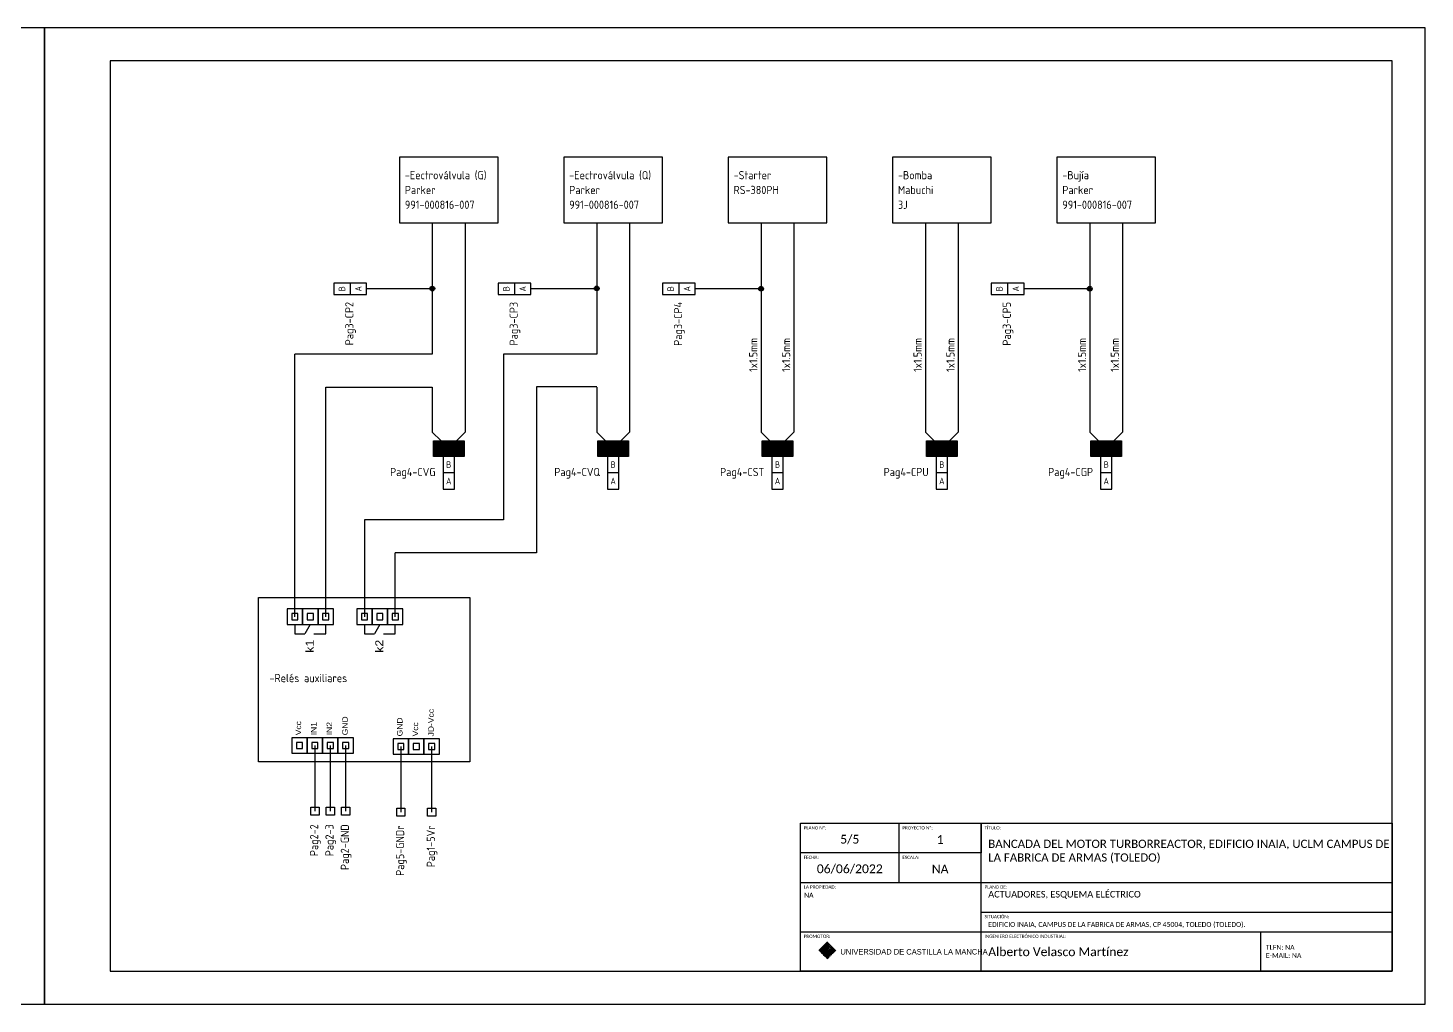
# Model space of a CAD drawing. Header units: millimetres. Extents: x 0 to 2100, y 0 to 297.
# Drawn here: x 1675 to 2100, y 0 to 297 of the extents above; entities that cross this region are included whole.
import ezdxf
from ezdxf.enums import TextEntityAlignment as Align

# ---------------------------------------------------------------- set-up
doc = ezdxf.new("R2010")
doc.units = ezdxf.units.MM
doc.layers.add('00_Leyenda', color=250, linetype='Continuous', lineweight=15)
doc.layers.add('Cajetin', color=7, linetype='Continuous', plot=False)
for name, color, linetype in [('Cajetin1', 7, 'Continuous'), ('Hoja', 7, 'Continuous'), ('MISC', 7, 'Continuous'), ('SYMS', 7, 'Continuous'), ('TAGS', 178, 'Continuous'), ('TERMS', 250, 'Continuous'), ('WIREREF', 10, 'Continuous')]:
    doc.layers.add(name, color=color, linetype=linetype)
doc.layers.add('LOGO CLM', color=7, linetype='Continuous', true_color=0xffffff)
doc.styles.add('estilo3', font='gdt.shx')
doc.styles.get("Standard").update_dxf_attribs({"font": 'arial.ttf'})
doc.styles.add('WD_IEC', font='ISOCP2.shx', dxfattribs={"width": 0.9, "height": 4})

# ---------------------------------------------------------------- blocks, each defined once
blk = doc.blocks.new('VSP1001')
for p, q in [((1.75, 5), (-1.75, 5)), ((-1.75, 5), (-1.75, -5)), ((1.75, -5), (1.75, 5)), ((1.75, 0), (-1.75, 0)), ((-1.75, -5), (1.75, -5))]:
    blk.add_line(p, q)
at = {"linetype": 'Continuous', "style": 'WD_IEC', "width": 0.9, "flags": 8}
blk.add_attdef('TERMDESC01', (-1, 6), '', height=2, rotation=90, dxfattribs=at)
blk.add_attdef('X2WIRE01', text='', height=2, rotation=90, dxfattribs=at).set_placement((1, 6), align=Align.TOP_LEFT)
at = {"style": 'WD_IEC'}
for tag, p in [('INST', (-4, 5)), ('LOC', (-4, 2)), ('TAG1', (-4, -1)), ('DESC1', (-4, -4.1)), ('DESC2', (-4, -7.85)), ('DESC3', (-4, -11.6))]:
    blk.add_attdef(tag, text='', height=2.5, dxfattribs=at).set_placement(p, align=Align.RIGHT)
at = {"style": 'WD_IEC', "width": 0.9, "flags": 1}
for tag, p in [('ACE_FLAG', (-0.5, 4.5)), ('X2TERM01', (0, 5)), ('CAT', (-0.96, 0.48)), ('MFG', (-0.88, 1.65)), ('ASSYCODE', (-1.03, -0.58)), ('FAMILY', (-1.03, -1.66)), ('X8TERM02', (0, -5))]:
    blk.add_attdef(tag, p, '', height=0.25, dxfattribs=at)
at = {"style": 'WD_IEC'}
for tag, p in [('TERM01', (0, 2.5)), ('TERM02', (0, -2.5))]:
    blk.add_attdef(tag, text='', height=2, dxfattribs=at).set_placement(p, align=Align.MIDDLE_CENTER)
at = {"linetype": 'Continuous', "style": 'WD_IEC', "width": 0.9, "flags": 8}
blk.add_attdef('TERMDESC02', text='', height=2, rotation=90, dxfattribs=at).set_placement((-1, -6), align=Align.RIGHT)
blk.add_attdef('X8WIRE02', text='', height=2, rotation=90, dxfattribs=at).set_placement((1, -6), align=Align.TOP_RIGHT)
blk = doc.blocks.new('WDDOT')
for radius in [0.72, 0.449, 0.223]:
    blk.add_circle((0, 0), radius)
blk = doc.blocks.new('VT0_01')
for p, q in [((-1.25, -1.25), (-1.25, 1.25)), ((-1.25, 1.25), (1.25, 1.25)), ((1.25, 1.25), (1.25, -1.25)), ((1.25, -1.25), (-1.25, -1.25))]:
    blk.add_line(p, q)
at = {"style": 'WD_IEC', "flags": 1}
for tag, p in [('X4TERM01', (-1.25, 0)), ('X2TERM01', (0, 1.25)), ('X1TERM01', (1.25, 0)), ('X8TERM01', (0, -1.25))]:
    blk.add_attdef(tag, p, '', height=0.32, dxfattribs=at)

msp = doc.modelspace()

# ---------------------------------------------------------------- hatches: boundary and pattern name
h = msp.add_hatch(color=1)
h.dxf.hatch_style = 1
h.paths.add_polyline_path([(1803.01, 171.32), (1803.01, 166.64), (1807.69, 166.64), (1807.69, 171.32)])
h = msp.add_hatch(color=1)
h.dxf.hatch_style = 1
h.paths.add_polyline_path([(1853.01, 171.32), (1853.01, 166.64), (1857.69, 166.64), (1857.69, 171.32)])
h = msp.add_hatch(color=1)
h.dxf.hatch_style = 1
h.paths.add_polyline_path([(1903.01, 166.64), (1903.01, 171.32), (1898.33, 171.32), (1898.33, 166.64)])
h = msp.add_hatch(color=3)
h.dxf.hatch_style = 1
h.paths.add_polyline_path([(1953.01, 166.64), (1953.01, 171.32), (1948.33, 171.32), (1948.33, 166.64)])
h = msp.add_hatch(color=2)
h.dxf.hatch_style = 1
h.paths.add_polyline_path([(2003.01, 166.64), (2003.01, 171.32), (1998.33, 171.32), (1998.33, 166.64)])
at = {"layer": 'WIREREF', "true_color": 0x000000}
h = msp.add_hatch(color=18, dxfattribs=at)
h.dxf.hatch_style = 1
h.paths.add_polyline_path([(1798.33, 166.64), (1803.01, 166.64), (1803.01, 171.32), (1798.33, 171.32)])
h = msp.add_hatch(color=18, dxfattribs=at)
h.dxf.hatch_style = 1
h.paths.add_polyline_path([(1848.33, 166.64), (1853.01, 166.64), (1853.01, 171.32), (1848.33, 171.32)])
at = {"layer": 'WIREREF'}
h = msp.add_hatch(color=5, dxfattribs=at)
h.dxf.hatch_style = 1
h.paths.add_polyline_path([(1907.69, 171.32), (1903.01, 171.32), (1903.01, 166.64), (1907.69, 166.64)])
h = msp.add_hatch(color=1, dxfattribs=at)
h.dxf.hatch_style = 1
h.paths.add_polyline_path([(1957.69, 171.32), (1953.01, 171.32), (1953.01, 166.64), (1957.69, 166.64)])
at = {"layer": 'WIREREF', "true_color": 0x000000}
h = msp.add_hatch(color=18, dxfattribs=at)
h.dxf.hatch_style = 1
h.paths.add_polyline_path([(2007.69, 171.32), (2003.01, 171.32), (2003.01, 166.64), (2007.69, 166.64)])

# ---------------------------------------------------------------- linework, layer by layer
for p, q in [((1756.22, 115.53), (1756.22, 112.64)), ((1760.9, 115.53), (1759.23, 112.64)), ((1765.58, 112.64), (1765.58, 115.53)), ((1777.38, 115.52), (1777.38, 112.64)), ((1782.07, 115.52), (1780.4, 112.64)), ((1786.75, 112.64), (1786.75, 115.52)), ((1756.22, 112.64), (1759.23, 112.64)), ((1762, 112.64), (1765.58, 112.64)), ((1777.38, 112.64), (1780.4, 112.64)), ((1783.17, 112.64), (1786.75, 112.64))]:
    msp.add_line(p, q)
for points in [[(1788.01, 237.7), (1818.01, 237.7), (1818.01, 257.7), (1788.01, 257.7)], [(1838.01, 237.7), (1868.01, 237.7), (1868.01, 257.7), (1838.01, 257.7)], [(1888.01, 237.7), (1918.01, 237.7), (1918.01, 257.7), (1888.01, 257.7)], [(1938.01, 237.7), (1968.01, 237.7), (1968.01, 257.7), (1938.01, 257.7)], [(1988.01, 237.7), (2018.01, 237.7), (2018.01, 257.7), (1988.01, 257.7)], [(1798.33, 166.64), (1798.33, 171.32), (1803.01, 171.32), (1803.01, 166.64)], [(1803.01, 166.64), (1803.01, 171.32), (1807.69, 171.32), (1807.69, 166.64)], [(1848.33, 166.64), (1848.33, 171.32), (1853.01, 171.32), (1853.01, 166.64)], [(1853.01, 166.64), (1853.01, 171.32), (1857.69, 171.32), (1857.69, 166.64)], [(1903.01, 171.32), (1903.01, 166.64), (1898.33, 166.64), (1898.33, 171.32)], [(1907.69, 171.32), (1907.69, 166.64), (1903.01, 166.64), (1903.01, 171.32)], [(1953.01, 171.32), (1953.01, 166.64), (1948.33, 166.64), (1948.33, 171.32)], [(1957.69, 171.32), (1957.69, 166.64), (1953.01, 166.64), (1953.01, 171.32)], [(2003.01, 171.32), (2003.01, 166.64), (1998.33, 166.64), (1998.33, 171.32)], [(2007.69, 171.32), (2007.69, 166.64), (2003.01, 166.64), (2003.01, 171.32)], [(1745.18, 123.73), (1809.39, 123.73), (1809.39, 73.73), (1745.18, 73.73)], [(1753.88, 120.21), (1753.88, 115.53), (1758.56, 115.53), (1758.56, 120.21)], [(1758.56, 120.21), (1758.56, 115.53), (1763.24, 115.53), (1763.24, 120.21)], [(1763.24, 120.21), (1763.24, 115.53), (1767.92, 115.53), (1767.92, 120.21)], [(1775.05, 120.21), (1775.05, 115.53), (1779.73, 115.53), (1779.73, 120.21)], [(1779.73, 120.21), (1779.73, 115.53), (1784.41, 115.53), (1784.41, 120.21)], [(1784.41, 120.21), (1784.41, 115.53), (1789.09, 115.53), (1789.09, 120.21)], [(1755.28, 118.8), (1755.28, 116.93), (1757.15, 116.93), (1757.15, 118.8)], [(1759.96, 118.8), (1759.96, 116.93), (1761.83, 116.93), (1761.83, 118.8)], [(1764.64, 118.8), (1764.64, 116.93), (1766.51, 116.93), (1766.51, 118.8)], [(1776.45, 118.8), (1776.45, 116.93), (1778.32, 116.93), (1778.32, 118.8)], [(1781.13, 118.8), (1781.13, 116.93), (1783, 116.93), (1783, 118.8)], [(1785.81, 118.8), (1785.81, 116.93), (1787.68, 116.93), (1787.68, 118.8)], [(1755.27, 81.04), (1755.27, 76.36), (1759.95, 76.36), (1759.95, 81.04)], [(1759.95, 81.04), (1759.95, 76.36), (1764.63, 76.36), (1764.63, 81.04)], [(1764.63, 81.04), (1764.63, 76.36), (1769.31, 76.36), (1769.31, 81.04)], [(1769.31, 81.04), (1769.31, 76.36), (1773.99, 76.36), (1773.99, 81.04)], [(1756.67, 79.63), (1756.67, 77.76), (1758.54, 77.76), (1758.54, 79.63)], [(1761.35, 79.63), (1761.35, 77.76), (1763.22, 77.76), (1763.22, 79.63)], [(1766.03, 79.63), (1766.03, 77.76), (1767.9, 77.76), (1767.9, 79.63)], [(1770.71, 79.63), (1770.71, 77.76), (1772.59, 77.76), (1772.59, 79.63)], [(1786.11, 80.71), (1786.11, 76.03), (1790.79, 76.03), (1790.79, 80.71)], [(1787.51, 79.3), (1787.51, 77.43), (1789.39, 77.43), (1789.39, 79.3)], [(1790.79, 80.71), (1790.79, 76.03), (1795.47, 76.03), (1795.47, 80.71)], [(1792.19, 79.3), (1792.19, 77.43), (1794.07, 77.43), (1794.07, 79.3)], [(1795.47, 80.71), (1795.47, 76.03), (1800.15, 76.03), (1800.15, 80.71)], [(1796.87, 79.3), (1796.87, 77.43), (1798.75, 77.43), (1798.75, 79.3)]]:
    msp.add_lwpolyline(points, close=True)
at = {"layer": 'Cajetin'}
msp.add_line((1965, 46), (1965, 55), dxfattribs=at)
at = {"layer": 'Cajetin1'}
for p, q in [((1940, 37), (1940, 55)), ((1965, 46), (1910, 46)), ((1910, 37), (2090, 37)), ((1965, 28), (2090, 28)), ((2050, 10), (2050, 22))]:
    msp.add_line(p, q, dxfattribs=at)
for points in [[(1700, 10), (2090, 10), (2090, 287), (1700, 287)], [(2090, 55), (2090, 37), (2090, 10), (1910, 10), (1910, 55)]]:
    msp.add_lwpolyline(points, close=True, dxfattribs=at)
for points in [[(1965, 55), (1965, 46), (1910, 46)], [(1910, 22), (1965, 22), (1965, 46)], [(1965, 10), (1965, 22), (2090, 22)]]:
    msp.add_lwpolyline(points, dxfattribs=at)
at = {"layer": 'Hoja'}
for points in [[(1260, 0), (1680, 0), (1680, 297), (1260, 297)], [(1680, 0), (2100, 0), (2100, 297), (1680, 297)]]:
    msp.add_lwpolyline(points, close=True, dxfattribs=at)
at = {"layer": 'LOGO CLM', "color": 234, "true_color": 0x971c47}
for p, q in [((1915.61, 16.31), (1918.19, 18.89)), ((1915.65, 16.28), (1917.14, 17.76)), ((1915.69, 16.24), (1916.9, 17.45)), ((1915.73, 16.2), (1916.81, 17.28)), ((1915.77, 16.16), (1916.75, 17.15)), ((1915.8, 16.12), (1916.71, 17.03)), ((1916.87, 16.66), (1918.29, 18.08)), ((1916.88, 16.75), (1918.23, 18.09)), ((1916.9, 16.84), (1918.17, 18.11)), ((1916.93, 16.95), (1918.07, 18.09)), ((1916.97, 17.06), (1917.96, 18.05)), ((1917.03, 17.2), (1917.82, 17.99)), ((1917.13, 17.37), (1917.65, 17.89)), ((1917.24, 17.86), (1918.23, 18.85)), ((1917.28, 16.39), (1918.13, 17.23)), ((1917.28, 16.32), (1918.2, 17.23)), ((1917.28, 16.24), (1918.27, 17.23)), ((1917.29, 16.47), (1918.04, 17.23)), ((1917.31, 16.57), (1917.95, 17.21)), ((1917.34, 16.68), (1917.84, 17.18)), ((1917.42, 16.83), (1917.68, 17.1)), ((1917.55, 18.1), (1918.27, 18.82)), ((1917.55, 17.26), (1918.34, 18.06)), ((1917.71, 18.19), (1918.31, 18.78)), ((1917.72, 17.36), (1918.4, 18.03)), ((1917.75, 16.63), (1918.34, 17.22)), ((1917.84, 17.4), (1918.45, 18.01)), ((1917.85, 18.25), (1918.34, 18.74)), ((1917.92, 16.72), (1918.4, 17.2)), ((1917.94, 17.43), (1918.5, 17.99)), ((1917.97, 18.29), (1918.38, 18.7)), ((1918.02, 16.75), (1918.46, 17.18)), ((1918.03, 17.44), (1918.55, 17.96)), ((1918.07, 18.32), (1918.42, 18.66)), ((1918.11, 17.45), (1918.6, 17.94)), ((1918.11, 16.76), (1918.51, 17.16)), ((1918.17, 18.34), (1918.46, 18.63)), ((1918.19, 17.45), (1918.65, 17.91)), ((1918.19, 16.76), (1918.56, 17.14)), ((1918.23, 18.32), (1918.49, 18.59)), ((1918.25, 16.76), (1918.61, 17.11)), ((1918.26, 17.45), (1918.69, 17.88)), ((1918.29, 18.3), (1918.53, 18.55)), ((1918.32, 16.74), (1918.66, 17.08)), ((1918.33, 17.44), (1918.74, 17.85)), ((1918.35, 18.29), (1918.57, 18.51)), ((1918.37, 16.72), (1918.7, 17.05)), ((1918.39, 17.42), (1918.78, 17.81)), ((1918.4, 18.27), (1918.61, 18.47)), ((1918.43, 16.7), (1918.74, 17.02)), ((1918.45, 17.41), (1918.82, 17.78)), ((1918.46, 18.25), (1918.65, 18.44)), ((1918.51, 18.22), (1918.68, 18.4)), ((1918.51, 17.39), (1918.87, 17.75)), ((1918.56, 18.2), (1918.72, 18.36)), ((1918.57, 17.37), (1918.91, 17.71)), ((1918.61, 18.18), (1918.76, 18.32)), ((1918.62, 17.35), (1918.95, 17.67)), ((1918.66, 18.15), (1918.8, 18.28)), ((1918.67, 17.32), (1918.98, 17.64)), ((1918.71, 18.12), (1918.84, 18.25)), ((1918.72, 17.3), (1919.02, 17.6)), ((1918.76, 18.09), (1918.87, 18.21)), ((1918.77, 17.27), (1919.05, 17.56)), ((1918.81, 18.07), (1918.91, 18.17)), ((1918.81, 17.24), (1919.09, 17.51)), ((1918.85, 18.03), (1918.95, 18.13)), ((1918.85, 17.2), (1919.12, 17.47)), ((1918.89, 18), (1918.99, 18.1)), ((1918.89, 17.17), (1919.15, 17.43)), ((1918.93, 17.13), (1919.18, 17.38)), ((1918.94, 17.97), (1919.03, 18.06)), ((1918.97, 17.09), (1919.21, 17.34)), ((1918.98, 17.94), (1919.06, 18.02)), ((1919, 17.05), (1919.24, 17.29)), ((1919.02, 17.9), (1919.1, 17.98)), ((1919.04, 17.01), (1919.27, 17.24)), ((1919.06, 17.87), (1919.14, 17.94)), ((1919.07, 16.96), (1919.29, 17.19)), ((1919.1, 17.83), (1919.18, 17.91)), ((1919.1, 16.92), (1919.32, 17.14)), ((1919.12, 16.87), (1919.34, 17.08)), ((1919.14, 17.79), (1919.21, 17.87)), ((1919.15, 16.82), (1919.36, 17.03)), ((1919.17, 17.75), (1919.25, 17.83)), ((1919.21, 17.71), (1919.29, 17.79)), ((1919.24, 17.67), (1919.33, 17.75)), ((1919.28, 17.63), (1919.37, 17.72)), ((1919.31, 17.58), (1919.4, 17.68)), ((1919.34, 17.54), (1919.44, 17.64)), ((1919.37, 17.49), (1919.48, 17.6)), ((1919.4, 17.45), (1919.52, 17.56)), ((1919.43, 17.4), (1919.56, 17.53)), ((1919.45, 17.35), (1919.59, 17.49)), ((1919.48, 17.3), (1919.63, 17.45)), ((1919.5, 17.25), (1919.67, 17.41)), ((1919.53, 17.2), (1919.71, 17.38)), ((1919.55, 17.14), (1919.75, 17.34)), ((1919.57, 17.09), (1919.78, 17.3)), ((1919.59, 17.03), (1919.82, 17.26)), ((1919.61, 16.97), (1919.86, 17.22)), ((1919.62, 16.91), (1919.9, 17.19)), ((1919.64, 16.85), (1919.93, 17.15)), ((1919.65, 16.79), (1919.97, 17.11)), ((1919.66, 16.72), (1920.01, 17.07)), ((1919.67, 16.65), (1920.05, 17.03)), ((1915.84, 16.09), (1916.68, 16.93)), ((1915.88, 16.05), (1916.66, 16.83)), ((1915.92, 16.01), (1916.64, 16.73)), ((1915.96, 15.97), (1916.63, 16.65)), ((1915.99, 15.94), (1916.62, 16.57)), ((1916.03, 15.9), (1916.62, 16.49)), ((1916.07, 15.86), (1916.62, 16.41)), ((1916.11, 15.82), (1916.62, 16.33)), ((1916.15, 15.78), (1916.62, 16.26)), ((1916.18, 15.75), (1916.62, 16.18)), ((1916.22, 15.71), (1916.62, 16.11)), ((1916.26, 15.67), (1916.62, 16.03)), ((1916.3, 15.63), (1916.62, 15.96)), ((1916.33, 15.59), (1916.62, 15.88)), ((1916.37, 15.56), (1916.62, 15.8)), ((1916.41, 15.52), (1916.62, 15.73)), ((1916.45, 15.48), (1916.62, 15.65)), ((1916.49, 15.44), (1916.62, 15.58)), ((1916.52, 15.4), (1916.62, 15.5)), ((1916.56, 15.37), (1916.62, 15.42)), ((1916.6, 15.33), (1916.62, 15.35)), ((1916.86, 16.57), (1917.26, 16.97)), ((1916.86, 16.49), (1917.16, 16.8)), ((1916.86, 16.42), (1917.12, 16.68)), ((1916.86, 16.34), (1917.09, 16.58)), ((1916.86, 16.27), (1917.08, 16.49)), ((1916.86, 16.19), (1917.07, 16.4)), ((1916.86, 16.12), (1917.07, 16.33)), ((1916.86, 16.04), (1917.07, 16.25)), ((1916.86, 15.96), (1917.07, 16.18)), ((1916.86, 15.89), (1917.07, 16.1)), ((1916.86, 15.81), (1917.07, 16.03)), ((1916.86, 15.74), (1917.07, 15.95)), ((1916.86, 15.66), (1917.07, 15.87)), ((1916.86, 15.58), (1917.07, 15.8)), ((1916.86, 15.51), (1917.07, 15.72)), ((1916.86, 15.43), (1917.07, 15.65)), ((1916.86, 15.36), (1917.07, 15.57)), ((1916.86, 15.28), (1917.07, 15.49)), ((1916.86, 15.21), (1917.07, 15.42)), ((1916.86, 15.13), (1917.07, 15.34)), ((1916.87, 15.06), (1917.07, 15.27)), ((1916.9, 15.03), (1917.07, 15.19)), ((1916.94, 14.99), (1917.07, 15.12)), ((1916.98, 14.95), (1917.07, 15.04)), ((1917.02, 14.91), (1917.07, 14.96)), ((1917.05, 14.87), (1917.07, 14.89)), ((1917.28, 16.16), (1917.62, 16.5)), ((1917.28, 16.09), (1917.53, 16.33)), ((1917.28, 16.01), (1917.5, 16.23)), ((1917.28, 15.94), (1917.49, 16.14)), ((1917.28, 15.86), (1917.49, 16.07)), ((1917.28, 15.78), (1917.5, 16)), ((1917.28, 15.71), (1917.51, 15.94)), ((1917.28, 15.63), (1917.53, 15.88)), ((1917.28, 15.56), (1917.55, 15.82)), ((1917.28, 15.48), (1917.58, 15.78)), ((1917.28, 15.41), (1917.61, 15.73)), ((1917.28, 15.33), (1917.64, 15.69)), ((1917.28, 15.25), (1917.5, 15.47)), ((1917.28, 15.18), (1917.49, 15.38)), ((1917.28, 15.1), (1917.49, 15.31)), ((1917.28, 15.03), (1917.49, 15.23)), ((1917.28, 14.95), (1917.49, 15.16)), ((1917.28, 14.88), (1917.49, 15.08)), ((1917.28, 14.8), (1917.49, 15)), ((1917.28, 14.72), (1917.49, 14.93)), ((1917.28, 14.65), (1917.49, 14.85)), ((1917.32, 14.61), (1917.49, 14.78)), ((1917.36, 14.57), (1917.49, 14.7)), ((1917.4, 14.53), (1917.49, 14.63)), ((1917.43, 14.5), (1917.49, 14.55)), ((1917.47, 14.46), (1917.49, 14.47)), ((1917.7, 16.13), (1918.12, 16.55)), ((1917.7, 15.37), (1918.57, 16.24)), ((1917.7, 15.3), (1918.59, 16.18)), ((1917.7, 15.22), (1918.59, 16.12)), ((1917.7, 15.15), (1918.59, 16.03)), ((1917.7, 15.07), (1918.56, 15.93)), ((1917.7, 15), (1918.46, 15.75)), ((1917.7, 14.92), (1918.46, 15.68)), ((1917.7, 14.84), (1918.46, 15.6)), ((1917.7, 14.77), (1918.46, 15.53)), ((1917.7, 14.69), (1918.52, 15.51)), ((1917.7, 14.62), (1918.56, 15.48)), ((1917.7, 14.54), (1918.59, 15.43)), ((1917.7, 14.47), (1918.59, 15.36)), ((1917.7, 14.39), (1918.59, 15.28)), ((1917.7, 14.31), (1918.59, 15.21)), ((1917.7, 14.24), (1918.59, 15.13)), ((1917.71, 16.06), (1918.19, 16.55)), ((1917.72, 16), (1918.26, 16.54)), ((1917.72, 16.23), (1918.03, 16.53)), ((1917.73, 14.19), (1918.59, 15.05)), ((1917.74, 15.94), (1918.32, 16.52)), ((1917.76, 15.89), (1918.37, 16.49)), ((1917.77, 14.16), (1918.59, 14.98)), ((1917.79, 15.84), (1918.41, 16.46)), ((1917.8, 16.38), (1917.87, 16.45)), ((1917.81, 14.12), (1918.59, 14.9)), ((1917.82, 15.8), (1918.45, 16.43)), ((1917.84, 15.74), (1918.49, 16.39)), ((1917.84, 15.66), (1918.52, 16.35)), ((1917.84, 15.59), (1918.55, 16.3)), ((1917.85, 14.08), (1918.59, 14.83)), ((1917.89, 14.04), (1918.59, 14.75)), ((1917.92, 14.01), (1918.59, 14.68)), ((1917.96, 13.97), (1918.59, 14.6)), ((1918, 13.93), (1918.59, 14.52)), ((1918.04, 13.89), (1918.59, 14.45)), ((1918.08, 13.85), (1918.59, 14.37)), ((1918.11, 13.82), (1918.59, 14.3)), ((1918.15, 13.78), (1918.59, 14.22)), ((1918.48, 16.68), (1918.78, 16.98)), ((1918.52, 16.65), (1918.82, 16.94)), ((1918.57, 16.61), (1918.85, 16.9)), ((1918.61, 16.58), (1918.88, 16.85)), ((1918.64, 16.54), (1918.91, 16.81)), ((1918.68, 16.5), (1918.94, 16.76)), ((1918.68, 15.66), (1919.04, 16.02)), ((1918.71, 16.45), (1918.96, 16.71)), ((1918.72, 15.63), (1919.04, 15.95)), ((1918.73, 15.79), (1919.04, 16.1)), ((1918.74, 16.4), (1918.99, 16.65)), ((1918.75, 15.58), (1919.04, 15.87)), ((1918.76, 16.35), (1919, 16.6)), ((1918.78, 16.3), (1919.02, 16.53)), ((1918.78, 15.92), (1919.04, 16.17)), ((1918.78, 15.54), (1919.04, 15.79)), ((1918.8, 16.24), (1919.03, 16.47)), ((1918.8, 16.02), (1919.04, 16.25)), ((1918.8, 15.48), (1919.04, 15.72)), ((1918.81, 16.17), (1919.04, 16.4)), ((1918.81, 16.1), (1919.04, 16.33)), ((1918.81, 15.42), (1919.04, 15.64)), ((1918.81, 15.34), (1919.04, 15.57)), ((1918.81, 15.26), (1919.04, 15.49)), ((1918.81, 15.19), (1919.04, 15.42)), ((1918.81, 15.11), (1919.04, 15.34)), ((1918.81, 15.04), (1919.04, 15.26)), ((1918.81, 14.96), (1919.04, 15.19)), ((1918.81, 14.89), (1919.04, 15.11)), ((1918.81, 14.81), (1919.04, 15.04)), ((1918.81, 14.73), (1919.04, 14.96)), ((1918.81, 14.66), (1919.04, 14.89)), ((1918.81, 14.58), (1919.04, 14.81)), ((1918.81, 14.51), (1919.04, 14.73)), ((1918.85, 14.47), (1919.04, 14.66)), ((1919.17, 16.76), (1919.38, 16.97)), ((1919.19, 16.71), (1919.4, 16.91)), ((1919.21, 16.65), (1919.41, 16.85)), ((1919.23, 16.59), (1919.43, 16.79)), ((1919.24, 16.53), (1919.44, 16.73)), ((1919.25, 16.46), (1919.45, 16.66)), ((1919.25, 16.39), (1919.46, 16.59)), ((1919.25, 16.31), (1919.46, 16.52)), ((1919.25, 16.24), (1919.46, 16.45)), ((1919.25, 16.16), (1919.46, 16.37)), ((1919.25, 16.09), (1919.46, 16.3)), ((1919.25, 16.01), (1919.46, 16.22)), ((1919.25, 15.93), (1919.46, 16.15)), ((1919.25, 15.86), (1919.46, 16.07)), ((1919.25, 15.78), (1919.46, 15.99)), ((1919.25, 15.71), (1919.46, 15.92)), ((1919.25, 15.63), (1919.46, 15.84)), ((1919.25, 15.55), (1919.46, 15.77)), ((1919.25, 15.48), (1919.46, 15.69)), ((1919.25, 15.4), (1919.46, 15.62)), ((1919.25, 15.33), (1919.46, 15.54)), ((1919.25, 15.25), (1919.46, 15.46)), ((1919.25, 15.18), (1919.46, 15.39)), ((1919.25, 15.1), (1919.46, 15.31)), ((1919.25, 15.02), (1919.46, 15.24)), ((1919.25, 14.95), (1919.46, 15.16)), ((1919.25, 14.87), (1919.46, 15.08)), ((1919.67, 16.58), (1920.09, 17)), ((1919.68, 16.51), (1920.12, 16.96)), ((1919.68, 16.44), (1920.16, 16.92)), ((1919.68, 16.36), (1920.2, 16.88)), ((1919.68, 16.28), (1920.24, 16.84)), ((1919.68, 16.21), (1920.28, 16.81)), ((1919.68, 16.13), (1920.31, 16.77)), ((1919.68, 16.06), (1920.35, 16.73)), ((1919.68, 15.98), (1920.39, 16.69)), ((1919.68, 15.91), (1920.43, 16.66)), ((1919.68, 15.83), (1920.47, 16.62)), ((1919.68, 15.75), (1920.5, 16.58)), ((1919.68, 15.68), (1920.54, 16.54)), ((1919.68, 15.6), (1920.58, 16.5)), ((1919.68, 15.53), (1920.62, 16.47)), ((1919.68, 15.45), (1920.65, 16.43)), ((1919.68, 15.37), (1920.69, 16.39)), ((1919.68, 15.3), (1920.73, 16.35))]:
    msp.add_line(p, q, dxfattribs=at)
at = {"layer": 'WIREREF'}
for p, q in [((1798.01, 237.7), (1798.01, 197.7)), ((1808.01, 237.7), (1808.01, 173.98)), ((1848.01, 237.7), (1848.01, 197.76)), ((1858.01, 237.7), (1858.01, 173.98)), ((1898.01, 237.7), (1898.01, 173.98)), ((1908.01, 237.7), (1908.01, 173.98)), ((1948.01, 237.7), (1948.01, 173.98)), ((1958.01, 237.7), (1958.01, 173.98)), ((1998.01, 237.7), (1998.01, 173.98)), ((2008.01, 237.7), (2008.01, 173.98)), ((1798.01, 217.63), (1778.01, 217.63)), ((1848.01, 217.63), (1828.01, 217.63)), ((1898.01, 217.63), (1878.01, 217.63)), ((1998.01, 217.63), (1978.01, 217.63)), ((1798.01, 197.7), (1756.22, 197.7)), ((1756.22, 154.26), (1756.22, 197.7)), ((1848.01, 197.76), (1819.67, 197.76)), ((1819.67, 197.76), (1819.67, 154.26)), ((1765.58, 187.7), (1798.01, 187.7)), ((1765.58, 154.26), (1765.58, 187.7)), ((1798.01, 187.7), (1798.01, 173.98)), ((1829.67, 187.76), (1829.67, 154.26)), ((1848.01, 187.76), (1829.67, 187.76)), ((1848.01, 187.7), (1848.01, 173.98)), ((1798.01, 173.98), (1800.67, 171.32)), ((1808.01, 173.98), (1805.35, 171.32)), ((1848.01, 173.98), (1850.67, 171.32)), ((1858.01, 173.98), (1855.35, 171.32)), ((1898.01, 173.98), (1900.67, 171.32)), ((1908.01, 173.98), (1905.35, 171.32)), ((1948.01, 173.98), (1950.67, 171.32)), ((1958.01, 173.98), (1955.35, 171.32)), ((1998.01, 173.98), (2000.67, 171.32)), ((2008.01, 173.98), (2005.35, 171.32)), ((1756.22, 117.87), (1756.22, 154.26)), ((1765.58, 117.87), (1765.58, 154.26)), ((1819.67, 154.26), (1819.67, 147.33)), ((1829.67, 154.26), (1829.67, 137.33)), ((1819.67, 147.33), (1777.39, 147.33)), ((1777.39, 147.33), (1777.39, 117.87)), ((1829.67, 137.33), (1786.75, 137.33)), ((1786.75, 117.87), (1786.75, 137.33)), ((1762.29, 78.7), (1762.29, 58.7)), ((1766.97, 78.7), (1766.97, 58.7)), ((1771.65, 78.7), (1771.65, 58.7)), ((1788.45, 78.37), (1788.45, 58.37)), ((1797.81, 78.37), (1797.81, 58.37))]:
    msp.add_line(p, q, dxfattribs=at)

# ---------------------------------------------------------------- block references
at = {"layer": 'SYMS'}
ref = msp.add_blockref('VSP1001', (1773.01, 217.63), dxfattribs=dict(at, rotation=90))
ref.add_attrib('TAG1', 'Pag3-CP2', dxfattribs={"layer": 'TAGS', "height": 2.5, "rotation": 90, "style": 'WD_IEC'}).set_placement((1774.01, 213.63), align=Align.RIGHT)
ref.add_attrib('TERM01', 'B', dxfattribs={"layer": 'TERMS', "height": 2, "rotation": 90, "style": 'WD_IEC'}).set_placement((1770.51, 217.63), align=Align.MIDDLE_CENTER)
ref.add_attrib('TERM02', 'A', dxfattribs={"layer": 'TERMS', "height": 2, "rotation": 90, "style": 'WD_IEC'}).set_placement((1775.51, 217.63), align=Align.MIDDLE_CENTER)
for name, p in [('WDDOT', (1798.01, 217.7)), ('WDDOT', (1848.01, 217.73)), ('WDDOT', (1898.01, 217.63)), ('WDDOT', (1998.01, 217.63)), ('VT0_01', (1762.29, 58.7)), ('VT0_01', (1766.97, 58.7)), ('VT0_01', (1771.65, 58.7)), ('VT0_01', (1788.45, 58.37)), ('VT0_01', (1797.81, 58.37))]:
    msp.add_blockref(name, p, dxfattribs=at)
ref = msp.add_blockref('VSP1001', (1823.01, 217.63), dxfattribs=dict(at, rotation=90))
ref.add_attrib('TAG1', 'Pag3-CP3', dxfattribs={"layer": 'TAGS', "height": 2.5, "rotation": 90, "style": 'WD_IEC'}).set_placement((1824.01, 213.63), align=Align.RIGHT)
ref.add_attrib('TERM01', 'B', dxfattribs={"layer": 'TERMS', "height": 2, "rotation": 90, "style": 'WD_IEC'}).set_placement((1820.51, 217.63), align=Align.MIDDLE_CENTER)
ref.add_attrib('TERM02', 'A', dxfattribs={"layer": 'TERMS', "height": 2, "rotation": 90, "style": 'WD_IEC'}).set_placement((1825.51, 217.63), align=Align.MIDDLE_CENTER)
ref = msp.add_blockref('VSP1001', (1873.01, 217.63), dxfattribs=dict(at, rotation=90))
ref.add_attrib('TAG1', 'Pag3-CP4', dxfattribs={"layer": 'TAGS', "height": 2.5, "rotation": 90, "style": 'WD_IEC'}).set_placement((1874.01, 213.63), align=Align.RIGHT)
ref.add_attrib('TERM01', 'B', dxfattribs={"layer": 'TERMS', "height": 2, "rotation": 90, "style": 'WD_IEC'}).set_placement((1870.51, 217.63), align=Align.MIDDLE_CENTER)
ref.add_attrib('TERM02', 'A', dxfattribs={"layer": 'TERMS', "height": 2, "rotation": 90, "style": 'WD_IEC'}).set_placement((1875.51, 217.63), align=Align.MIDDLE_CENTER)
ref = msp.add_blockref('VSP1001', (1973.01, 217.63), dxfattribs=dict(at, rotation=90))
ref.add_attrib('TAG1', 'Pag3-CP5', dxfattribs={"layer": 'TAGS', "height": 2.5, "rotation": 90, "style": 'WD_IEC'}).set_placement((1974.01, 213.63), align=Align.RIGHT)
ref.add_attrib('TERM01', 'B', dxfattribs={"layer": 'TERMS', "height": 2, "rotation": 90, "style": 'WD_IEC'}).set_placement((1970.51, 217.63), align=Align.MIDDLE_CENTER)
ref.add_attrib('TERM02', 'A', dxfattribs={"layer": 'TERMS', "height": 2, "rotation": 90, "style": 'WD_IEC'}).set_placement((1975.51, 217.63), align=Align.MIDDLE_CENTER)
ref = msp.add_blockref('VSP1001', (1803.01, 161.64), dxfattribs=at)
ref.add_attrib('TAG1', 'Pag4-CVG', dxfattribs={"layer": 'TAGS', "height": 2.5, "style": 'WD_IEC'}).set_placement((1799.01, 160.64), align=Align.RIGHT)
ref.add_attrib('TERM01', 'B', dxfattribs={"layer": 'TERMS', "height": 2, "style": 'WD_IEC'}).set_placement((1803.01, 164.14), align=Align.MIDDLE_CENTER)
ref.add_attrib('TERM02', 'A', dxfattribs={"layer": 'TERMS', "height": 2, "style": 'WD_IEC'}).set_placement((1803.01, 159.14), align=Align.MIDDLE_CENTER)
ref = msp.add_blockref('VSP1001', (1853.01, 161.64), dxfattribs=at)
ref.add_attrib('TAG1', 'Pag4-CVQ', dxfattribs={"layer": 'TAGS', "height": 2.5, "style": 'WD_IEC'}).set_placement((1849.01, 160.64), align=Align.RIGHT)
ref.add_attrib('TERM01', 'B', dxfattribs={"layer": 'TERMS', "height": 2, "style": 'WD_IEC'}).set_placement((1853.01, 164.14), align=Align.MIDDLE_CENTER)
ref.add_attrib('TERM02', 'A', dxfattribs={"layer": 'TERMS', "height": 2, "style": 'WD_IEC'}).set_placement((1853.01, 159.14), align=Align.MIDDLE_CENTER)
ref = msp.add_blockref('VSP1001', (1903.01, 161.64), dxfattribs=at)
ref.add_attrib('TAG1', 'Pag4-CST', dxfattribs={"layer": 'TAGS', "height": 2.5, "style": 'WD_IEC'}).set_placement((1899.01, 160.64), align=Align.RIGHT)
ref.add_attrib('TERM01', 'B', dxfattribs={"layer": 'TERMS', "height": 2, "style": 'WD_IEC'}).set_placement((1903.01, 164.14), align=Align.MIDDLE_CENTER)
ref.add_attrib('TERM02', 'A', dxfattribs={"layer": 'TERMS', "height": 2, "style": 'WD_IEC'}).set_placement((1903.01, 159.14), align=Align.MIDDLE_CENTER)
ref = msp.add_blockref('VSP1001', (1953.01, 161.64), dxfattribs=at)
ref.add_attrib('TAG1', 'Pag4-CPU', dxfattribs={"layer": 'TAGS', "height": 2.5, "style": 'WD_IEC'}).set_placement((1949.01, 160.64), align=Align.RIGHT)
ref.add_attrib('TERM01', 'B', dxfattribs={"layer": 'TERMS', "height": 2, "style": 'WD_IEC'}).set_placement((1953.01, 164.14), align=Align.MIDDLE_CENTER)
ref.add_attrib('TERM02', 'A', dxfattribs={"layer": 'TERMS', "height": 2, "style": 'WD_IEC'}).set_placement((1953.01, 159.14), align=Align.MIDDLE_CENTER)
ref = msp.add_blockref('VSP1001', (2003.01, 161.64), dxfattribs=at)
ref.add_attrib('TAG1', 'Pag4-CGP', dxfattribs={"layer": 'TAGS', "height": 2.5, "style": 'WD_IEC'}).set_placement((1999.01, 160.64), align=Align.RIGHT)
ref.add_attrib('TERM01', 'B', dxfattribs={"layer": 'TERMS', "height": 2, "style": 'WD_IEC'}).set_placement((2003.01, 164.14), align=Align.MIDDLE_CENTER)
ref.add_attrib('TERM02', 'A', dxfattribs={"layer": 'TERMS', "height": 2, "style": 'WD_IEC'}).set_placement((2003.01, 159.14), align=Align.MIDDLE_CENTER)

# ---------------------------------------------------------------- texts
at = {"layer": '00_Leyenda', "linetype": 'ByBlock', "lineweight": 0}
for s, width, heights, insert, char_height, attachment_point in [('\\pxi1,ql;{\\fCalibri Light|b0|i0|c0|p34;PLANO Nº:}', 84.3774, [10.15], (1910, 54.12), 1, 1), ('{\\fCalibri Light|b0|i0|c0|p34;5/5}', 30, [5.09], (1925, 50.07), 2.6667, 5), ('\\pxi1,ql;{\\fCalibri Light|b0|i0|c0|p34;PROYECTO Nº:}', 84.3774, [10.15], (1940, 54.12), 1, 1), ('\\pxqc;{\\fCalibri Light|b0|i0|c0|p34;1}', 25, [5.09], (1940, 51.4), 2.6667, 1), ('\\pxi1,ql;{\\fCalibri Light|b0|i0|c0|p34;TÍTULO:}', 84.3774, [10.15], (1965, 54.12), 1, 1), ('{\\fCalibri Light|b0|i0|c0|p34;BANCADA DEL MOTOR TURBORREACTOR, EDIFICIO INAIA, UCLM CAMPUS DE LA FABRICA DE ARMAS (TOLEDO)}', 125, [13.01], (1967.12, 50.01), 2.5, 1), ('\\pxi1,ql;{\\fCalibri Light|b0|i0|c0|p34;FECHA:}', 84.3774, [10.15], (1910, 45.12), 1, 1), ('{\\fCalibri Light|b0|i0|c0|p34;06/06/2022}', 30, [5.09], (1925, 41.07), 2.6667, 5), ('\\pxi1,ql;{\\fCalibri Light|b0|i0|c0|p34;ESCALA:}', 84.3774, [10.15], (1940, 45.12), 1, 1), ('\\pxqc;{\\fCalibri Light|b0|i0|c0|p34;NA}', 25, [5.09], (1940, 42.42), 2.6667, 1), ('\\pxi1,ql;{\\fCalibri Light|b0|i0|c0|p34;LA PROPIEDAD:}', 84.3774, [10.15], (1910, 36.12), 1, 1), ('\\pxi1,ql;{\\fCalibri Light|b0|i0|c0|p34;PLANO DE:}', 84.3774, [10.15], (1965, 36.12), 1, 1), ('{\\fCalibri Light|b0|i0|c0|p34;ACTUADORES, ESQUEMA ELÉCTRICO}', 124.5512, [4.51], (1967.12, 34.42), 2, 1), ('{\\fCalibri Light|b0|i0|c0|p34;NA}', 53.1941, [12.17], (1911.12, 33.88), 1.5, 1), ('\\pxi1,ql;{\\fCalibri Light|b0|i0|c0|p34;SITUACIÓN:}', 84.3774, [10.15], (1965, 27.12), 1, 1), ('\\pxi1,ql;{\\fCalibri Light|b0|i0|c0|p34;INGENIERO ELECTRÓNICO INDUSTRIAL:}', 84.3774, [10.15], (1965, 21.12), 1, 1), ('{\\fCalibri Light|b0|i0|c0|p34;EDIFICIO INAIA, CAMPUS DE LA FABRICA DE ARMAS, CP 45004, TOLEDO (TOLEDO).}', 125, [13.01], (1967.12, 24.97), 1.5, 1), ('\\pxi1,ql;{\\fCalibri Light|b0|i0|c0|p34;PROMOTOR:}', 84.3774, [10.15], (1910, 21.12), 1, 1), ('{\\fCalibri Light|b0|i0|c0|p34;Alberto Velasco Martínez}', 85, [11.4], (1967.12, 15.9), 2.6667, 4), ('\\pxql;{\\fCalibri Light|b0|i0|c0|p34;   TLFN: NA\\P   E-MAIL: NA}', 40, [12], (2050, 16), 1.5, 4)]:
    msp.add_mtext_dynamic_manual_height_columns(s, width=width, gutter_width=13.33, heights=heights, dxfattribs=dict(at, insert=insert, char_height=char_height, attachment_point=attachment_point))
at = {"layer": 'LOGO CLM', "color": 234, "true_color": 0x971c47, "insert": (1922.14, 16.74), "char_height": 1.6667, "width": 41.3899, "attachment_point": 1, "style": 'estilo3'}
msp.add_mtext('{\\fArial Narrow|b0|i0|c0|p34;UNIVERSIDAD DE CASTILLA LA MANCHA}', dxfattribs=at)
at = {"layer": 'MISC', "style": 'WD_IEC'}
for s, p in [('Parker', (1789.66, 246.45)), ('Parker', (1839.66, 246.45)), ('RS-380PH', (1889.66, 246.45)), ('Mabuchi', (1939.66, 246.45)), ('Parker', (1989.66, 246.45)), ('991-000816-007', (1789.66, 241.95)), ('991-000816-007', (1839.66, 241.95)), ('3J', (1939.66, 241.95)), ('991-000816-007', (1989.66, 241.95))]:
    msp.add_text(s, height=2.5, dxfattribs=at).set_placement(p)
at = {"layer": 'TAGS', "style": 'WD_IEC'}
for s, p in [('-Eectroválvula (G)', (1789.66, 250.95)), ('-Eectroválvula (Q)', (1839.66, 250.95)), ('-Starter', (1889.66, 250.95)), ('-Bomba', (1939.66, 250.95)), ('-Bujía', (1989.66, 250.95)), ('-Relés auxiliares', (1748.49, 97.94))]:
    msp.add_text(s, height=2.5, dxfattribs=at).set_placement(p)
for p in [(1896.88, 192.36), (1906.88, 192.36), (1946.88, 192.36), (1956.88, 192.36), (1996.88, 192.36), (2006.88, 192.36)]:
    msp.add_text('1x1.5mm', height=2.5, rotation=90, dxfattribs=at).set_placement(p)
for s, p in [('Pag2-2', (1763.29, 54.7)), ('Pag2-3', (1767.97, 54.7)), ('Pag2-GND', (1772.65, 54.7)), ('Pag5-GNDr', (1789.45, 54.37)), ('Pag1-5Vr', (1798.81, 54.37))]:
    msp.add_text(s, height=2.5, rotation=90, dxfattribs=at).set_placement(p, align=Align.RIGHT)
at = {"layer": 'TERMS', "width": 1.1}
for s, p in [('k1', (1761.94, 110.85)), ('k2', (1783.11, 110.85))]:
    msp.add_text(s, height=2.434, rotation=90, dxfattribs=at).set_placement(p, align=Align.RIGHT)
for s, p in [('JD-Vcc', (1798.45, 81.45)), ('Vcc', (1758.1, 81.78)), ('IN1', (1762.78, 81.78)), ('IN2', (1767.53, 81.78)), ('GND', (1772.29, 81.78)), ('GND', (1788.94, 81.45)), ('Vcc', (1793.7, 81.45))]:
    msp.add_text(s, height=1.685, rotation=90, dxfattribs=at).set_placement(p)

doc.saveas('drawing.dxf')
